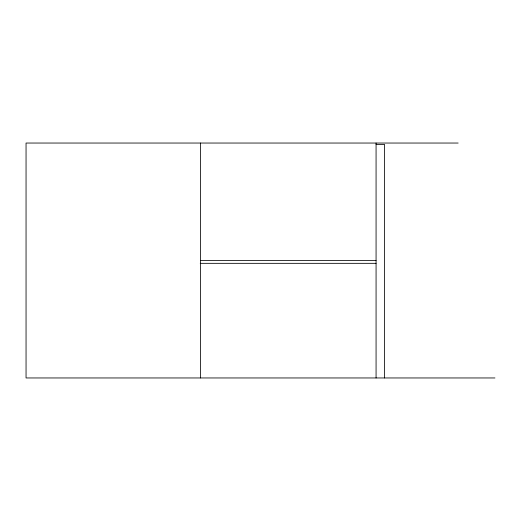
<?xml version="1.0" encoding="UTF-8"?>
<svg xmlns="http://www.w3.org/2000/svg" width="521" height="521" viewBox="0 0 521 521"><rect width="100%" height="100%" fill="white"/><g stroke="black" fill="none" stroke-linecap="round" stroke-linejoin="round"><path stroke-width="0.78" d="M458.154 143.041L26.05 143.041L26.05 377.959L494.95 377.959M376.071 144.454L384.563 144.454L384.563 377.959M200.526 260.5L376.071 260.5M200.246 263.333L376.071 263.333M376.071 143.041L376.071 377.959M200.592 143.041L200.592 377.959"/></g></svg>
